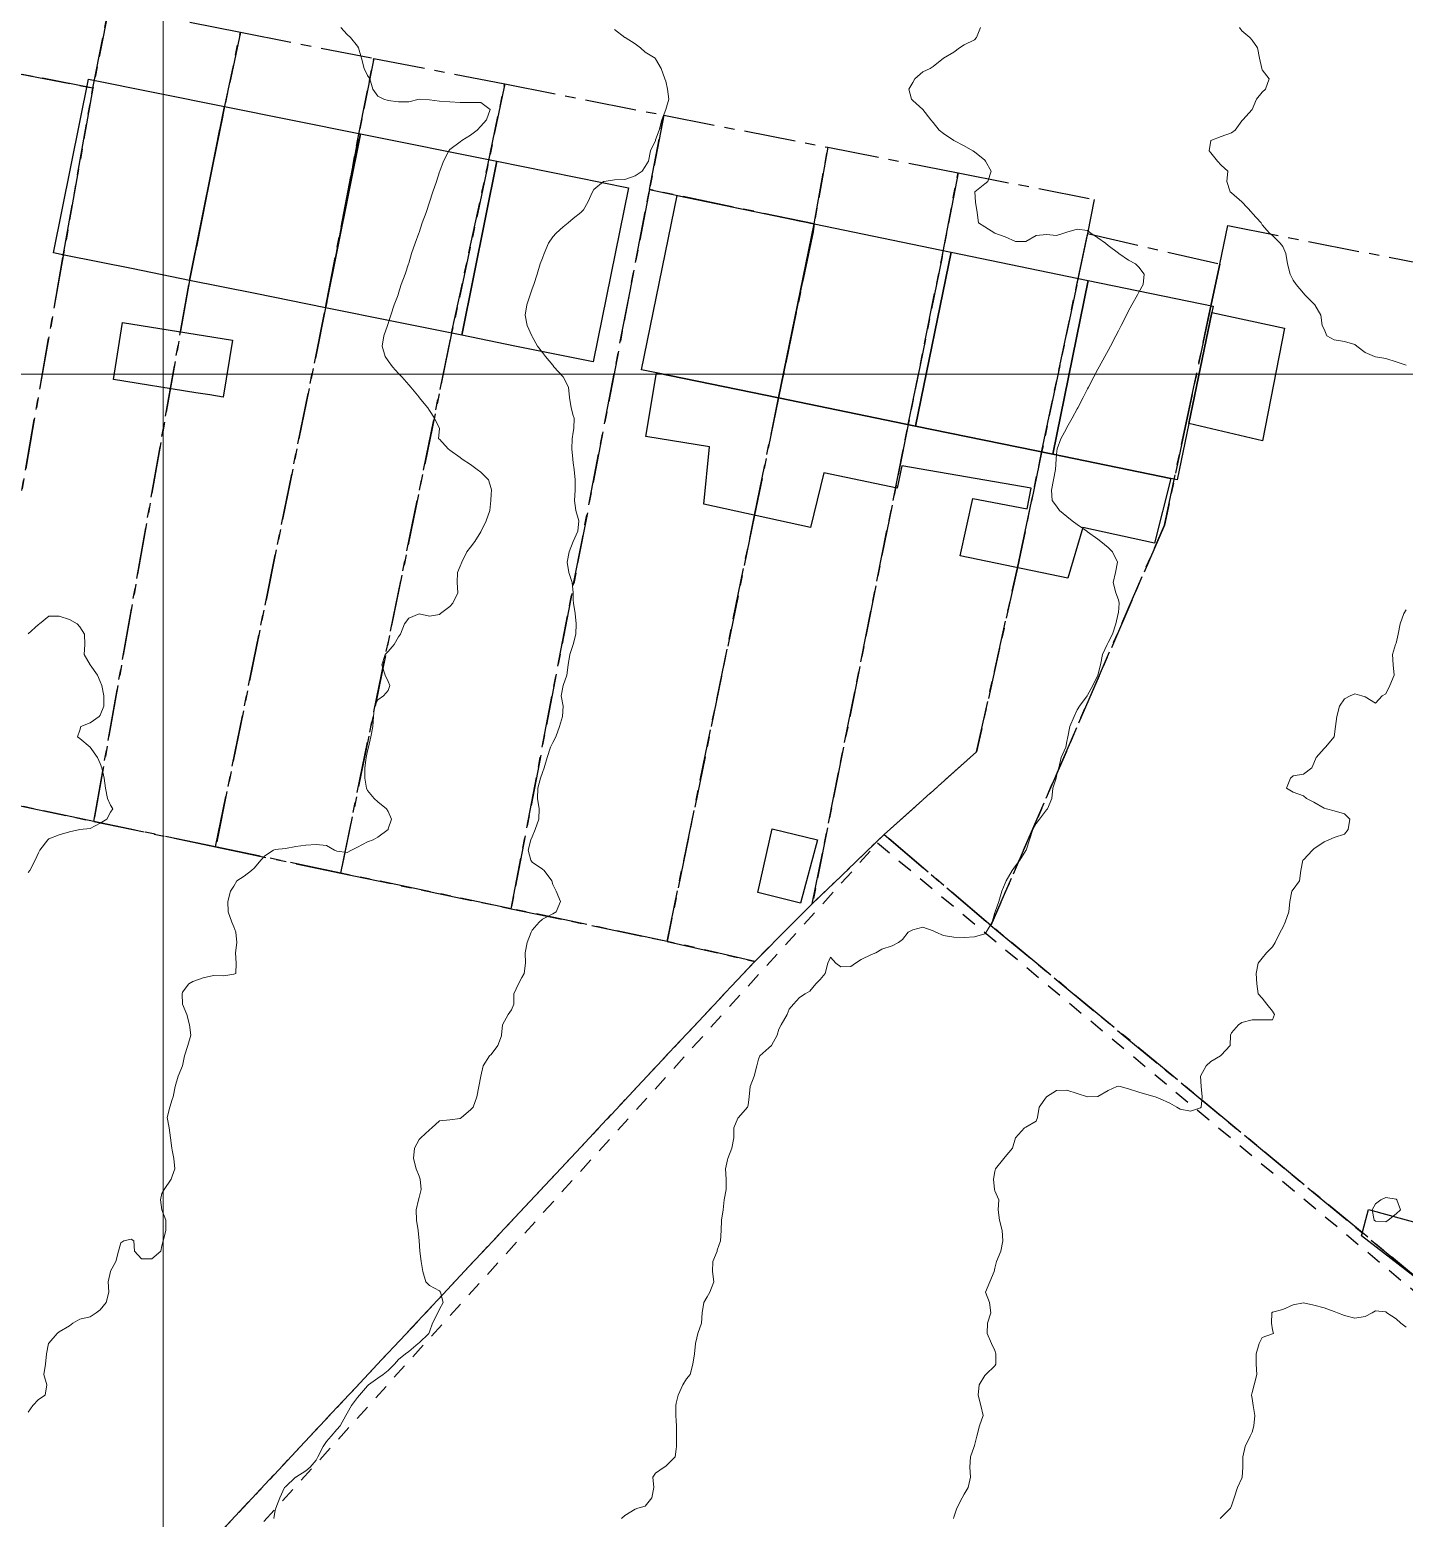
# Model space of a CAD drawing. Header units: centimetres. Extents: x 0 to 642158, y -847 to 649707.
# Drawn here: x 617660.3 to 617727.1, y 621431.8 to 621504.1 of the extents above; entities that cross this region are included whole.
import ezdxf

# ---------------------------------------------------------------- set-up
doc = ezdxf.new("R2010")
doc.units = ezdxf.units.CM
doc.header["$MEASUREMENT"] = 0
doc.linetypes.add('CENTERX2', pattern=[4, 2.5, -0.5, 0.5, -0.5])
doc.linetypes.add('JIS_02_0.7', pattern=[1.35, 0.75, -0.6])
for name, color, linetype, lineweight in [('MEV_grille', 254, 'Continuous', 9), ('WAL_parcellaire agricole', 7, 'JIS_02_0.7', 25), ('WAL_topographie 0.5', 253, 'Continuous', 20)]:
    doc.layers.add(name, color=color, linetype=linetype, lineweight=lineweight)
doc.layers.add('SPW_batiments', color=7, linetype='Continuous')
doc.layers.add('SPW_parcellaire cadastral', color=7, linetype='CENTERX2', lineweight=25, true_color=0xff0542)

# ---------------------------------------------------------------- blocks, each defined once
blk = doc.blocks.new('*U114')
at = {"layer": 'MEV_grille', "transparency": 33554687}
blk.add_lwpolyline([(-1338.461, 0), (1338.461, 0)], dxfattribs=at)
blk = doc.blocks.new('*U115')
at = {"layer": 'MEV_grille', "color": 0, "linetype": 'ByBlock', "lineweight": -2, "transparency": 16777216}
blk.add_blockref('*U114', (0, -900), dxfattribs=at)
blk = doc.blocks.new('*U112')
at = {"layer": 'MEV_grille', "transparency": 33554687}
blk.add_lwpolyline([(0, 1825.476), (0, -1825.476)], dxfattribs=at)
blk = doc.blocks.new('*U113')
at = {"layer": 'MEV_grille', "color": 0, "linetype": 'ByBlock', "lineweight": -2, "transparency": 16777216}
blk.add_blockref('*U112', (2300, 0), dxfattribs=at)

msp = doc.modelspace()

# ---------------------------------------------------------------- linework, layer by layer
at = {"layer": 'SPW_batiments'}
for points in [[(617669.791, 621500.4), (617668.091, 621491.946), (617665.343, 621492.501), (617661.992, 621493.178), (617661.476, 621493.282), (617663.175, 621501.732), (617669.791, 621500.4)], [(617676.408, 621499.069), (617674.707, 621490.61), (617671.277, 621491.303), (617668.091, 621491.946), (617669.791, 621500.4), (617676.408, 621499.069)], [(617683.024, 621497.738), (617681.322, 621489.275), (617678.092, 621489.926), (617674.707, 621490.61), (617676.408, 621499.069), (617683.024, 621497.738)], [(617689.425, 621496.451), (617687.71, 621487.985), (617683.91, 621488.752), (617681.322, 621489.275), (617683.024, 621497.738), (617689.425, 621496.451)], [(617698.457, 621494.693), (617696.726, 621486.233), (617690.793, 621487.45), (617690.06, 621487.601), (617691.792, 621496.068), (617698.457, 621494.693)], [(617705.121, 621493.318), (617703.392, 621484.865), (617696.726, 621486.233), (617698.457, 621494.693), (617705.121, 621493.318)], [(617711.786, 621491.942), (617710.058, 621483.496), (617703.392, 621484.865), (617705.121, 621493.318), (617711.786, 621491.942)], [(617717.86, 621490.688), (617717.798, 621490.387), (617716.677, 621484.988), (617716.111, 621482.254), (617715.794, 621482.319), (617710.058, 621483.496), (617711.786, 621491.942), (617717.86, 621490.688)], [(617721.335, 621489.622), (617720.26, 621484.139), (617716.677, 621484.988), (617717.798, 621490.387), (617721.335, 621489.622)], [(617669.07, 621486.378), (617668.851, 621486.413), (617668.392, 621486.486), (617664.386, 621487.125), (617664.828, 621489.897), (617670.173, 621489.045), (617669.731, 621486.273), (617669.07, 621486.378)], [(617696.726, 621486.233), (617703.392, 621484.865), (617710.058, 621483.496), (617715.794, 621482.319), (617715.011, 621479.171), (617711.527, 621479.938), (617710.794, 621477.471), (617705.561, 621478.553), (617706.177, 621481.337), (617708.811, 621480.837), (617709.011, 621481.837), (617702.727, 621482.937), (617702.494, 621481.836), (617698.927, 621482.586), (617698.277, 621479.936), (617693.094, 621481.068), (617693.377, 621483.851), (617690.277, 621484.351), (617690.793, 621487.45), (617696.726, 621486.233)], [(617698.629, 621464.752), (617697.796, 621461.669), (617695.729, 621462.186), (617696.413, 621465.286), (617698.629, 621464.752)], [(617734.031, 621444.405), (617732.699, 621439.59), (617725.065, 621445.489), (617725.415, 621446.773), (617734.031, 621444.405)]]:
    msp.add_lwpolyline(points, dxfattribs=at)
at = {"layer": 'SPW_parcellaire cadastral'}
for points in [[(617590.35, 621520.335), (617664.181, 621505.264), (617663.391, 621501.294)], [(617670.564, 621504.013), (617669.702, 621499.957), (617668.091, 621491.945), (617663.438, 621465.643), (617659.623, 621466.441), (617657.148, 621466.959), (617658.346, 621473.07), (617659.411, 621478.777), (617661.95, 621493.139), (617663.391, 621501.294), (617664.181, 621505.264), (617670.564, 621504.013)], [(617670.564, 621504.013), (617677.053, 621502.742), (617676.26, 621498.73), (617674.707, 621490.609), (617669.36, 621464.403), (617663.438, 621465.643), (617668.091, 621491.945), (617669.702, 621499.957), (617670.564, 621504.013)], [(617659.411, 621478.777), (617652.405, 621492.839), (617648.604, 621500.262), (617654.251, 621503.173), (617655.401, 621502.873), (617655.341, 621502.583), (617655.691, 621502.513), (617655.691, 621502.543), (617655.851, 621502.513), (617655.891, 621502.753), (617663.391, 621501.294), (617661.95, 621493.139), (617659.411, 621478.777)], [(617663.391, 621501.294), (617655.891, 621502.753)], [(617683.415, 621501.496), (617682.578, 621497.471), (617680.832, 621489.373), (617675.443, 621463.13), (617669.36, 621464.403), (617674.707, 621490.609), (617676.26, 621498.73), (617677.053, 621502.742), (617683.415, 621501.496)], [(617690.455, 621496.364), (617683.727, 621461.398), (617675.443, 621463.13), (617680.832, 621489.373), (617682.578, 621497.471), (617683.415, 621501.496), (617691.15, 621499.98), (617690.455, 621496.364)], [(617690.455, 621496.364), (617691.15, 621499.98), (617699.131, 621498.416), (617698.457, 621494.692), (617690.455, 621496.364)], [(617691.315, 621459.809), (617695.561, 621480.535), (617696.726, 621486.232), (617698.405, 621494.309), (617698.457, 621494.692), (617699.131, 621498.416), (617705.455, 621497.177), (617704.661, 621493.013), (617703.033, 621484.937), (617698.37, 621461.641), (617695.568, 621458.837), (617691.315, 621459.809)], [(617711.756, 621494.223), (617711.227, 621491.728), (617709.536, 621483.657), (617708.556, 621478.979), (617708.344, 621477.969), (617706.354, 621469.028), (617701.863, 621465.002), (617698.37, 621461.641), (617703.033, 621484.937), (617704.661, 621493.013), (617705.455, 621497.177), (617712.079, 621495.88), (617711.756, 621494.223)], [(617691.315, 621459.809), (617683.727, 621461.398), (617690.455, 621496.364), (617698.457, 621494.692), (617698.405, 621494.309), (617696.726, 621486.232), (617695.561, 621480.535), (617691.315, 621459.809)], [(617728.455, 621442.869), (617707.053, 621460.58), (617715.494, 621480.052), (617716.545, 621485.014), (617717.668, 621490.313), (617718.183, 621492.743), (617718.568, 621494.608), (617738.495, 621490.704), (617737.627, 621486.474), (617735.694, 621477.073), (617728.455, 621442.869)], [(617711.756, 621494.223), (617718.183, 621492.743), (617717.668, 621490.313), (617716.545, 621485.014), (617715.494, 621480.052), (617707.053, 621460.58), (617701.863, 621465.002), (617706.354, 621469.028), (617708.344, 621477.969), (617708.556, 621478.979), (617709.536, 621483.657), (617711.227, 621491.728), (617711.756, 621494.223)], [(617659.623, 621466.441), (617663.438, 621465.643), (617669.36, 621464.403), (617675.443, 621463.13), (617683.727, 621461.398), (617691.315, 621459.809), (617695.568, 621458.837), (617656.813, 621417.441)], [(617728.455, 621442.869), (617732.699, 621439.589), (617737.382, 621435.773), (617742.167, 621431.889), (617742.731, 621431.634), (617725.797, 621417.96), (617686.905, 621385.935), (617671.264, 621373.869), (617638.572, 621396.229), (617639.856, 621397.73), (617646.887, 621405.946), (617656.813, 621417.441), (617695.568, 621458.837), (617698.37, 621461.641), (617701.863, 621465.002), (617707.053, 621460.58), (617728.455, 621442.869)]]:
    msp.add_lwpolyline(points, dxfattribs=at)
at = {"layer": 'WAL_parcellaire agricole'}
msp.add_lwpolyline([(617639.105, 621395.562), (617701.546, 621464.593), (617743, 621429.973), (617810.601, 621412.782), (617820.3, 621423.383), (617863.4, 621413.488), (617857.807, 621359.988), (617848.475, 621344.987), (617838.11, 621335.685), (617831.41, 621334.285), (617828.01, 621331.684), (617829.313, 621312.985), (617819.815, 621297.65), (617804.15, 621279.649), (617798.652, 621284.58), (617770.147, 621309.644), (617708.807, 621366.47), (617686.805, 621384.967), (617679.506, 621377.967), (617672.807, 621373.966), (617639.105, 621395.562)], dxfattribs=at)
at = {"layer": 'WAL_topographie 0.5'}
for points in [[(617675.442, 621504.25), (617675.75, 621503.897), (617675.922, 621503.75), (617676.25, 621503.337), (617676.304, 621503.25), (617676.448, 621502.75), (617676.579, 621502.25), (617676.75, 621501.908), (617676.85, 621501.75), (617677.006, 621501.25), (617677.25, 621500.905), (617677.531, 621500.75), (617677.75, 621500.693), (617678.25, 621500.635), (617678.75, 621500.621), (617679.25, 621500.75), (617679.25, 621500.75), (617679.25, 621500.75), (617679.75, 621500.725), (617680.25, 621500.658), (617680.75, 621500.624), (617681.25, 621500.596), (617681.75, 621500.596), (617682.25, 621500.592), (617682.703, 621500.25), (617682.528, 621499.75), (617682.25, 621499.437), (617682.074, 621499.25), (617681.75, 621499), (617681.337, 621498.75), (617681.25, 621498.689), (617680.75, 621498.303), (617680.702, 621498.25), (617680.44, 621497.75), (617680.258, 621497.25), (617680.25, 621497.225), (617680.099, 621496.75), (617679.911, 621496.25), (617679.75, 621495.75), (617679.75, 621495.75), (617679.589, 621495.25), (617679.401, 621494.75), (617679.25, 621494.275), (617679.242, 621494.25), (617679.067, 621493.75), (617678.887, 621493.25), (617678.75, 621492.778), (617678.742, 621492.75), (617678.567, 621492.25), (617678.387, 621491.75), (617678.25, 621491.325), (617678.226, 621491.25), (617678.04, 621490.75), (617677.877, 621490.25), (617677.75, 621489.85), (617677.718, 621489.75), (617677.532, 621489.25), (617677.453, 621488.75), (617677.605, 621488.25), (617677.75, 621488.034), (617677.952, 621487.75), (617678.25, 621487.42), (617678.413, 621487.25), (617678.75, 621486.875), (617678.852, 621486.75), (617679.25, 621486.261), (617679.26, 621486.25), (617679.675, 621485.75), (617679.75, 621485.613), (617679.992, 621485.25), (617680.25, 621484.75), (617680.25, 621484.75), (617680.25, 621484.749), (617680.194, 621484.25), (617680.25, 621484.231), (617680.667, 621483.75), (617680.75, 621483.699), (617681.25, 621483.338), (617681.344, 621483.25), (617681.75, 621482.99), (617682.074, 621482.75), (617682.25, 621482.623), (617682.63, 621482.25), (617682.75, 621481.821), (617682.768, 621481.75), (617682.75, 621481.55), (617682.731, 621481.25), (617682.69, 621480.75), (617682.515, 621480.25), (617682.263, 621479.75), (617682.25, 621479.721), (617681.965, 621479.25), (617681.75, 621478.972), (617681.571, 621478.75), (617681.336, 621478.25), (617681.25, 621478.055), (617681.124, 621477.75), (617681.101, 621477.25), (617681.127, 621476.75), (617680.885, 621476.25), (617680.75, 621476.091), (617680.297, 621475.75), (617680.25, 621475.707), (617679.75, 621475.613), (617679.25, 621475.742), (617678.75, 621475.522), (617678.548, 621475.25), (617678.354, 621474.75), (617678.25, 621474.622), (617678.037, 621474.25), (617677.75, 621473.902), (617677.604, 621473.75), (617677.438, 621473.25), (617677.594, 621472.75), (617677.75, 621472.437), (617677.829, 621472.25), (617677.75, 621472), (617677.525, 621471.75), (617677.25, 621471.554), (617677.087, 621471.25), (617677.029, 621470.75), (617676.995, 621470.25), (617676.908, 621469.75), (617676.795, 621469.25), (617676.75, 621469.077), (617676.671, 621468.75), (617676.607, 621468.25), (617676.607, 621467.75), (617676.687, 621467.25), (617676.75, 621467.145), (617677.069, 621466.75), (617677.25, 621466.59), (617677.669, 621466.25), (617677.75, 621466.12), (617677.909, 621465.75), (617677.75, 621465.274), (617677.741, 621465.25), (617677.25, 621464.883), (617677.023, 621464.75), (617676.75, 621464.646), (617676.25, 621464.394), (617675.958, 621464.25), (617675.75, 621464.135), (617675.25, 621464.195), (617675.139, 621464.25), (617674.75, 621464.472), (617674.25, 621464.519), (617673.75, 621464.49), (617673.25, 621464.421), (617672.75, 621464.33), (617672.25, 621464.279), (617672.167, 621464.25), (617671.75, 621463.972), (617671.56, 621463.75), (617671.25, 621463.379), (617671.1, 621463.25), (617670.75, 621462.987), (617670.385, 621462.75), (617670.25, 621462.5), (617670.083, 621462.25), (617669.944, 621461.75), (617669.97, 621461.25), (617670.144, 621460.75), (617670.25, 621460.516), (617670.333, 621460.25), (617670.391, 621459.75), (617670.325, 621459.25), (617670.364, 621458.75), (617670.333, 621458.25), (617670.25, 621458.208), (617669.75, 621458.139), (617669.25, 621458.145), (617668.75, 621458.036), (617668.25, 621457.857), (617668.05, 621457.75), (617667.75, 621457.341), (617667.725, 621457.25), (617667.75, 621456.75), (617667.75, 621456.75), (617667.962, 621456.25), (617668.095, 621455.75), (617668.155, 621455.25), (617668, 621454.75), (617667.846, 621454.25), (617667.75, 621453.75), (617667.75, 621453.75), (617667.543, 621453.25), (617667.384, 621452.75), (617667.288, 621452.25), (617667.25, 621452.125), (617667.138, 621451.75), (617667.008, 621451.25), (617667.094, 621450.75), (617667.167, 621450.25), (617667.23, 621449.75), (617667.25, 621449.65), (617667.333, 621449.25), (617667.369, 621448.75), (617667.25, 621448.393), (617667.2, 621448.25), (617666.85, 621447.75), (617666.75, 621447.55), (617666.675, 621447.25), (617666.75, 621446.75), (617666.75, 621446.75), (617666.932, 621446.25), (617666.93, 621445.75), (617666.803, 621445.25), (617666.75, 621445), (617666.687, 621444.75), (617666.25, 621444.381), (617665.75, 621444.381), (617665.417, 621444.75), (617665.389, 621445.25), (617665.25, 621445.333), (617664.893, 621445.25), (617664.75, 621445.159), (617664.643, 621444.75), (617664.506, 621444.25), (617664.25, 621443.773), (617664.239, 621443.75), (617664.134, 621443.25), (617664.167, 621442.75), (617664.034, 621442.25), (617663.75, 621441.9), (617663.554, 621441.75), (617663.25, 621441.561), (617662.75, 621441.444), (617662.417, 621441.25), (617662.25, 621441.119), (617661.75, 621440.817), (617661.65, 621440.75), (617661.25, 621440.279), (617661.228, 621440.25), (617661.143, 621439.75), (617661.089, 621439.25), (617661.009, 621438.75), (617661.155, 621438.25), (617661.073, 621437.75), (617660.75, 621437.538), (617660.472, 621437.25), (617660.25, 621436.917)], [(617688.75, 621504.148), (617689.25, 621503.762), (617689.263, 621503.75), (617689.75, 621503.447), (617690.011, 621503.25), (617690.25, 621503.05), (617690.735, 621502.75), (617690.75, 621502.719), (617691.028, 621502.25), (617691.204, 621501.75), (617691.25, 621501.625), (617691.325, 621501.25), (617691.386, 621500.75), (617691.25, 621500.25), (617691.25, 621500.25), (617691.05, 621499.75), (617690.929, 621499.25), (617690.75, 621498.774), (617690.739, 621498.75), (617690.505, 621498.25), (617690.397, 621497.75), (617690.25, 621497.484), (617690.094, 621497.25), (617689.75, 621497.036), (617689.25, 621496.854), (617688.75, 621496.84), (617688.25, 621496.762), (617688.225, 621496.75), (617687.75, 621496.362), (617687.676, 621496.25), (617687.461, 621495.75), (617687.25, 621495.384), (617687.113, 621495.25), (617686.75, 621494.954), (617686.494, 621494.75), (617686.25, 621494.548), (617685.917, 621494.25), (617685.75, 621494.061), (617685.545, 621493.75), (617685.333, 621493.25), (617685.25, 621493.033), (617685.145, 621492.75), (617684.996, 621492.25), (617684.831, 621491.75), (617684.75, 621491.533), (617684.645, 621491.25), (617684.488, 621490.75), (617684.402, 621490.25), (617684.505, 621489.75), (617684.731, 621489.25), (617684.75, 621489.214), (617685.005, 621488.75), (617685.25, 621488.438), (617685.4, 621488.25), (617685.75, 621487.823), (617685.809, 621487.75), (617686.25, 621487.25), (617686.25, 621487.25), (617686.516, 621486.75), (617686.57, 621486.25), (617686.641, 621485.75), (617686.75, 621485.38), (617686.786, 621485.25), (617686.781, 621484.75), (617686.75, 621484.566), (617686.695, 621484.25), (617686.682, 621483.75), (617686.73, 621483.25), (617686.75, 621483.083), (617686.789, 621482.75), (617686.842, 621482.25), (617686.839, 621481.75), (617686.809, 621481.25), (617686.879, 621480.75), (617687.022, 621480.25), (617686.977, 621479.75), (617686.75, 621479.25), (617686.75, 621479.25), (617686.546, 621478.75), (617686.457, 621478.25), (617686.526, 621477.75), (617686.693, 621477.25), (617686.74, 621476.75), (617686.75, 621476.417), (617686.755, 621476.25), (617686.839, 621475.75), (617686.89, 621475.25), (617686.876, 621474.75), (617686.75, 621474.25), (617686.75, 621474.25), (617686.579, 621473.75), (617686.505, 621473.25), (617686.441, 621472.75), (617686.25, 621472.25), (617686.25, 621472.25), (617686.162, 621471.75), (617686.25, 621471.25), (617686.25, 621471.25), (617686.25, 621471.25), (617686.223, 621470.75), (617686.073, 621470.25), (617685.904, 621469.75), (617685.75, 621469.475), (617685.645, 621469.25), (617685.472, 621468.75), (617685.336, 621468.25), (617685.25, 621468.024), (617685.148, 621467.75), (617685.028, 621467.25), (617685.003, 621466.75), (617685.087, 621466.25), (617685.079, 621465.75), (617684.896, 621465.25), (617684.75, 621464.899), (617684.687, 621464.75), (617684.562, 621464.25), (617684.676, 621463.75), (617684.75, 621463.666), (617685.25, 621463.323), (617685.34, 621463.25), (617685.698, 621462.75), (617685.75, 621462.57), (617685.92, 621462.25), (617686.125, 621461.75), (617685.917, 621461.25), (617685.75, 621461.155), (617685.25, 621460.885), (617685.083, 621460.75), (617684.75, 621460.361), (617684.707, 621460.25), (617684.504, 621459.75), (617684.409, 621459.25), (617684.426, 621458.75), (617684.355, 621458.25), (617684.25, 621458.046), (617684.079, 621457.75), (617683.864, 621457.25), (617683.85, 621456.75), (617683.75, 621456.481), (617683.583, 621456.25), (617683.306, 621455.75), (617683.264, 621455.25), (617683.25, 621455.221), (617683.08, 621454.75), (617682.75, 621454.307), (617682.673, 621454.25), (617682.363, 621453.75), (617682.25, 621453.25), (617682.25, 621453.25), (617682.162, 621452.75), (617682.066, 621452.25), (617681.885, 621451.75), (617681.75, 621451.615), (617681.318, 621451.25), (617681.25, 621451.2), (617680.75, 621451.125), (617680.25, 621451.075), (617679.868, 621450.75), (617679.75, 621450.639), (617679.338, 621450.25), (617679.25, 621450.171), (617679.021, 621449.75), (617678.987, 621449.25), (617679.115, 621448.75), (617679.25, 621448.393), (617679.299, 621448.25), (617679.35, 621447.75), (617679.25, 621447.35), (617679.221, 621447.25), (617679.101, 621446.75), (617679.125, 621446.25), (617679.206, 621445.75), (617679.25, 621445.25), (617679.25, 621445.25), (617679.292, 621444.75), (617679.35, 621444.25), (617679.439, 621443.75), (617679.577, 621443.25), (617679.75, 621443.07), (617680.25, 621442.818), (617680.297, 621442.75), (617680.423, 621442.25), (617680.25, 621441.922), (617680.164, 621441.75), (617679.91, 621441.25), (617679.75, 621440.821), (617679.718, 621440.75), (617679.25, 621440.289), (617679.201, 621440.25), (617678.75, 621439.873), (617678.594, 621439.75), (617678.25, 621439.484), (617678.059, 621439.25), (617677.75, 621438.945), (617677.508, 621438.75), (617677.25, 621438.576), (617676.795, 621438.25), (617676.75, 621438.205), (617676.35, 621437.75), (617676.25, 621437.629), (617675.96, 621437.25), (617675.75, 621436.872), (617675.685, 621436.75), (617675.406, 621436.25), (617675.25, 621436.077), (617674.973, 621435.75), (617674.75, 621435.496), (617674.594, 621435.25), (617674.322, 621434.75), (617674.25, 621434.589), (617673.958, 621434.25), (617673.75, 621434.071), (617673.25, 621433.756), (617673.242, 621433.75), (617672.75, 621433.295), (617672.712, 621433.25), (617672.479, 621432.75), (617672.281, 621432.25), (617672.25, 621432.155), (617672.19, 621431.75)], [(617706.553, 621504.25), (617706.353, 621503.75), (617706.25, 621503.647), (617705.75, 621503.404), (617705.528, 621503.25), (617705.25, 621503.042), (617704.75, 621502.75), (617704.75, 621502.75), (617704.25, 621502.344), (617704.092, 621502.25), (617703.75, 621502.079), (617703.347, 621501.75), (617703.25, 621501.562), (617703.065, 621501.25), (617703.185, 621500.75), (617703.25, 621500.69), (617703.75, 621500.25), (617703.75, 621500.25), (617704.139, 621499.75), (617704.25, 621499.629), (617704.541, 621499.25), (617704.75, 621499.092), (617705.25, 621498.75), (617705.25, 621498.75), (617705.75, 621498.49), (617706.181, 621498.25), (617706.25, 621498.191), (617706.75, 621497.788), (617706.783, 621497.75), (617707.059, 621497.25), (617706.896, 621496.75), (617706.75, 621496.633), (617706.271, 621496.25), (617706.309, 621495.75), (617706.386, 621495.25), (617706.453, 621494.75), (617706.75, 621494.544), (617707.25, 621494.25), (617707.25, 621494.25), (617707.75, 621494.059), (617708.25, 621493.837), (617708.75, 621493.835), (617709.25, 621494.127), (617709.75, 621494.175), (617710.25, 621494.135), (617710.607, 621494.25), (617710.75, 621494.295), (617711.25, 621494.443), (617711.75, 621494.368), (617711.907, 621494.25), (617712.25, 621494.022), (617712.629, 621493.75), (617712.75, 621493.646), (617713.25, 621493.267), (617713.277, 621493.25), (617713.75, 621492.927), (617714.087, 621492.75), (617714.25, 621492.583), (617714.505, 621492.25), (617714.457, 621491.75), (617714.25, 621491.37), (617714.179, 621491.25), (617713.909, 621490.75), (617713.75, 621490.458), (617713.639, 621490.25), (617713.38, 621489.75), (617713.25, 621489.5), (617713.12, 621489.25), (617712.861, 621488.75), (617712.75, 621488.542), (617712.591, 621488.25), (617712.318, 621487.75), (617712.25, 621487.625), (617712.054, 621487.25), (617711.793, 621486.75), (617711.75, 621486.667), (617711.533, 621486.25), (617711.272, 621485.75), (617711.25, 621485.708), (617711, 621485.25), (617710.75, 621484.792), (617710.727, 621484.75), (617710.455, 621484.25), (617710.272, 621483.75), (617710.25, 621483.5), (617710.226, 621483.25), (617710.189, 621482.75), (617710.1, 621482.25), (617709.994, 621481.75), (617710.031, 621481.25), (617710.25, 621480.966), (617710.386, 621480.75), (617710.75, 621480.463), (617711.004, 621480.25), (617711.25, 621480.08), (617711.719, 621479.75), (617711.75, 621479.727), (617712.25, 621479.364), (617712.404, 621479.25), (617712.75, 621478.962), (617712.962, 621478.75), (617713.209, 621478.25), (617713.116, 621477.75), (617713, 621477.25), (617713.128, 621476.75), (617713.25, 621476.413), (617713.295, 621476.25), (617713.25, 621475.806), (617713.244, 621475.75), (617713.121, 621475.25), (617712.962, 621474.75), (617712.75, 621474.347), (617712.698, 621474.25), (617712.484, 621473.75), (617712.376, 621473.25), (617712.25, 621472.75), (617712.25, 621472.75), (617712.014, 621472.25), (617711.75, 621471.786), (617711.728, 621471.75), (617711.353, 621471.25), (617711.25, 621471.059), (617711.101, 621470.75), (617710.896, 621470.25), (617710.795, 621469.75), (617710.75, 621469.521), (617710.692, 621469.25), (617710.466, 621468.75), (617710.358, 621468.25), (617710.25, 621467.856), (617710.219, 621467.75), (617710.066, 621467.25), (617710.011, 621466.75), (617709.799, 621466.25), (617709.75, 621466.203), (617709.409, 621465.75), (617709.25, 621465.542), (617709.085, 621465.25), (617708.932, 621464.75), (617708.768, 621464.25), (617708.75, 621464.224), (617708.462, 621463.75), (617708.25, 621463.488), (617708.084, 621463.25), (617707.801, 621462.75), (617707.75, 621462.646), (617707.591, 621462.25), (617707.443, 621461.75), (617707.263, 621461.25), (617707.25, 621461.21), (617707.115, 621460.75), (617706.828, 621460.25), (617706.75, 621460.168), (617706.25, 621460.023), (617705.75, 621460.005), (617705.25, 621460.011), (617704.75, 621460.093), (617704.372, 621460.25), (617704.25, 621460.321), (617703.75, 621460.5), (617703.25, 621460.375), (617703.036, 621460.25), (617702.75, 621459.902), (617702.566, 621459.75), (617702.25, 621459.592), (617701.75, 621459.432), (617701.464, 621459.25), (617701.25, 621459.167), (617700.75, 621458.924), (617700.472, 621458.75), (617700.25, 621458.579), (617699.75, 621458.566), (617699.516, 621458.75), (617699.25, 621459.036), (617699.132, 621458.75), (617699, 621458.25), (617698.75, 621457.955), (617698.545, 621457.75), (617698.25, 621457.389), (617698.023, 621457.25), (617697.75, 621457.073), (617697.46, 621456.75), (617697.25, 621456.515), (617697.14, 621456.25), (617696.856, 621455.75), (617696.75, 621455.544), (617696.657, 621455.25), (617696.379, 621454.75), (617696.25, 621454.635), (617695.821, 621454.25), (617695.75, 621454.083), (617695.667, 621453.75), (617695.537, 621453.25), (617695.352, 621452.75), (617695.297, 621452.25), (617695.25, 621451.85), (617695.221, 621451.75), (617694.779, 621451.25), (617694.75, 621451.208), (617694.546, 621450.75), (617694.554, 621450.25), (617694.46, 621449.75), (617694.265, 621449.25), (617694.25, 621449.187), (617694.153, 621448.75), (617694.183, 621448.25), (617694.185, 621447.75), (617694.076, 621447.25), (617694.028, 621446.75), (617693.96, 621446.25), (617693.934, 621445.75), (617693.912, 621445.25), (617693.75, 621444.788), (617693.736, 621444.75), (617693.531, 621444.25), (617693.51, 621443.75), (617693.577, 621443.25), (617693.383, 621442.75), (617693.25, 621442.528), (617693.099, 621442.25), (617693.019, 621441.75), (617692.984, 621441.25), (617692.804, 621440.75), (617692.75, 621440.536), (617692.691, 621440.25), (617692.645, 621439.75), (617692.565, 621439.25), (617692.429, 621438.75), (617692.25, 621438.542), (617692.075, 621438.25), (617691.855, 621437.75), (617691.75, 621437.35), (617691.731, 621437.25), (617691.728, 621436.75), (617691.75, 621436.5), (617691.768, 621436.25), (617691.764, 621435.75), (617691.762, 621435.25), (617691.75, 621435.125), (617691.7, 621434.75), (617691.25, 621434.285), (617691.159, 621434.25), (617690.75, 621433.95), (617690.619, 621433.75), (617690.667, 621433.25), (617690.574, 621432.75), (617690.25, 621432.343), (617689.893, 621432.25), (617689.75, 621432.202), (617689.25, 621431.889), (617689.094, 621431.75)], [(617719.136, 621504.25), (617719.25, 621504.076), (617719.639, 621503.75), (617719.75, 621503.625), (617720.017, 621503.25), (617720.118, 621502.75), (617720.228, 621502.25), (617720.25, 621502.191), (617720.576, 621501.75), (617720.404, 621501.25), (617720.25, 621501.102), (617719.971, 621500.75), (617719.75, 621500.25), (617719.75, 621500.25), (617719.298, 621499.75), (617719.25, 621499.706), (617718.932, 621499.25), (617718.75, 621499.122), (617718.25, 621498.942), (617717.75, 621498.75), (617717.75, 621498.75), (617717.667, 621498.25), (617717.75, 621498.156), (617718.067, 621497.75), (617718.25, 621497.553), (617718.569, 621497.25), (617718.528, 621496.75), (617718.682, 621496.25), (617718.75, 621496.202), (617719.25, 621495.768), (617719.271, 621495.75), (617719.736, 621495.25), (617719.75, 621495.219), (617720.191, 621494.75), (617720.25, 621494.65), (617720.598, 621494.25), (617720.75, 621494.133), (617721.121, 621493.75), (617721.25, 621493.602), (617721.39, 621493.25), (617721.469, 621492.75), (617721.606, 621492.25), (617721.75, 621491.961), (617721.898, 621491.75), (617722.25, 621491.317), (617722.319, 621491.25), (617722.75, 621490.81), (617722.801, 621490.75), (617723.094, 621490.25), (617723.156, 621489.75), (617723.25, 621489.57), (617723.383, 621489.25), (617723.75, 621489.064), (617724.25, 621488.977), (617724.75, 621488.835), (617724.842, 621488.75), (617725.25, 621488.439), (617725.7, 621488.25), (617725.75, 621488.231), (617726.25, 621488.147), (617726.75, 621487.982), (617727.25, 621487.829)], [(617660.25, 621474.766), (617660.75, 621475.21), (617660.791, 621475.25), (617661.25, 621475.62), (617661.75, 621475.617), (617662.25, 621475.465), (617662.619, 621475.25), (617662.75, 621475.097), (617662.977, 621474.75), (617663, 621474.25), (617662.972, 621473.75), (617663.25, 621473.25), (617663.25, 621473.25), (617663.617, 621472.75), (617663.75, 621472.436), (617663.822, 621472.25), (617663.917, 621471.75), (617663.928, 621471.25), (617663.75, 621470.806), (617663.691, 621470.75), (617663.25, 621470.437), (617662.8, 621470.25), (617662.75, 621470.083), (617662.639, 621469.75), (617662.75, 621469.667), (617663.25, 621469.25), (617663.25, 621469.25), (617663.607, 621468.75), (617663.75, 621468.464), (617663.825, 621468.25), (617663.946, 621467.75), (617664, 621467.25), (617664.105, 621466.75), (617664.25, 621466.429), (617664.364, 621466.25), (617664.25, 621466.094), (617664.073, 621465.75), (617663.75, 621465.558), (617663.25, 621465.303), (617662.75, 621465.25), (617662.75, 621465.25), (617662.25, 621465.135), (617661.75, 621464.994), (617661.25, 621464.793), (617661.205, 621464.75), (617660.814, 621464.25), (617660.75, 621464.118), (617660.583, 621463.75), (617660.328, 621463.25), (617660.25, 621463.163)], [(617727.25, 621475.934), (617727.129, 621475.75), (617726.945, 621475.25), (617726.858, 621474.75), (617726.75, 621474.306), (617726.725, 621474.25), (617726.583, 621473.75), (617726.619, 621473.25), (617726.662, 621472.75), (617726.446, 621472.25), (617726.25, 621471.852), (617726.079, 621471.75), (617725.75, 621471.393), (617725.25, 621471.697), (617725.083, 621471.75), (617724.75, 621471.847), (617724.515, 621471.75), (617724.25, 621471.6), (617724, 621471.25), (617723.865, 621470.75), (617723.811, 621470.25), (617723.75, 621469.75), (617723.75, 621469.75), (617723.321, 621469.25), (617723.25, 621469.191), (617722.875, 621468.75), (617722.75, 621468.472), (617722.655, 621468.25), (617722.25, 621467.946), (617721.75, 621467.85), (617721.625, 621467.75), (617721.433, 621467.25), (617721.75, 621467.067), (617722.25, 621466.893), (617722.406, 621466.75), (617722.75, 621466.573), (617723.25, 621466.282), (617723.375, 621466.25), (617723.75, 621466.153), (617724.25, 621466.014), (617724.5, 621465.75), (617724.417, 621465.25), (617724.25, 621465.015), (617723.75, 621464.854), (617723.487, 621464.75), (617723.25, 621464.643), (617722.75, 621464.31), (617722.686, 621464.25), (617722.25, 621463.778), (617722.221, 621463.75), (617722.125, 621463.25), (617722.055, 621462.75), (617721.75, 621462.333), (617721.69, 621462.25), (617721.586, 621461.75), (617721.538, 621461.25), (617721.359, 621460.75), (617721.25, 621460.491), (617721.12, 621460.25), (617720.88, 621459.75), (617720.75, 621459.543), (617720.446, 621459.25), (617720.25, 621458.988), (617720.05, 621458.75), (617719.947, 621458.25), (617719.983, 621457.75), (617720.044, 621457.25), (617720.25, 621457.044), (617720.467, 621456.75), (617720.75, 621456.408), (617720.85, 621456.25), (617720.75, 621456), (617720.25, 621456), (617719.75, 621456), (617719.25, 621455.859), (617719.094, 621455.75), (617718.75, 621455.357), (617718.709, 621455.25), (617718.692, 621454.75), (617718.25, 621454.271), (617718.221, 621454.25), (617717.75, 621453.964), (617717.519, 621453.75), (617717.25, 621453.25), (617717.27, 621452.75), (617717.327, 621452.25), (617717.277, 621451.75), (617717.25, 621451.718), (617716.75, 621451.559), (617716.25, 621451.655), (617716.096, 621451.75), (617715.75, 621451.943), (617715.25, 621452.174), (617715.036, 621452.25), (617714.75, 621452.329), (617714.25, 621452.48), (617713.75, 621452.636), (617713.333, 621452.75), (617713.25, 621452.77), (617713.179, 621452.75), (617712.75, 621452.556), (617712.25, 621452.27), (617711.75, 621452.258), (617711.25, 621452.417), (617710.75, 621452.581), (617710.25, 621452.566), (617709.75, 621452.25), (617709.75, 621452.25), (617709.407, 621451.75), (617709.311, 621451.25), (617709.25, 621451.071), (617708.75, 621450.778), (617708.688, 621450.75), (617708.25, 621450.25), (617708.25, 621450.25), (617708.1, 621449.75), (617707.75, 621449.33), (617707.683, 621449.25), (617707.283, 621448.75), (617707.25, 621448.625), (617707.173, 621448.25), (617707.231, 621447.75), (617707.25, 621447.679), (617707.438, 621447.25), (617707.404, 621446.75), (617707.476, 621446.25), (617707.605, 621445.75), (617707.639, 621445.25), (617707.533, 621444.75), (617707.333, 621444.25), (617707.25, 621443.917), (617707.212, 621443.75), (617707, 621443.25), (617706.794, 621442.75), (617706.981, 621442.25), (617707.047, 621441.75), (617706.893, 621441.25), (617706.864, 621440.75), (617707.089, 621440.25), (617707.25, 621439.917), (617707.298, 621439.75), (617707.285, 621439.25), (617707.25, 621439.175), (617706.803, 621438.75), (617706.75, 621438.702), (617706.479, 621438.25), (617706.434, 621437.75), (617706.569, 621437.25), (617706.68, 621436.75), (617706.5, 621436.25), (617706.369, 621435.75), (617706.25, 621435.296), (617706.234, 621435.25), (617706.067, 621434.75), (617706.03, 621434.25), (617706.063, 621433.75), (617705.954, 621433.25), (617705.75, 621432.927), (617705.664, 621432.75), (617705.396, 621432.25), (617705.25, 621431.812), (617705.23, 621431.75)], [(617726.376, 621446.25), (617726.25, 621446.173), (617725.75, 621446.205), (617725.696, 621446.25), (617725.584, 621446.75), (617725.75, 621447.048), (617726.017, 621447.25), (617726.25, 621447.362), (617726.75, 621447.271), (617726.788, 621447.25), (617726.973, 621446.75), (617726.75, 621446.561), (617726.376, 621446.25)], [(617727.25, 621441.047), (617726.991, 621441.25), (617726.75, 621441.46), (617726.3, 621441.75), (617726.25, 621441.797), (617725.75, 621441.847), (617725.591, 621441.75), (617725.25, 621441.572), (617724.75, 621441.495), (617724.25, 621441.623), (617723.9, 621441.75), (617723.75, 621441.807), (617723.25, 621441.986), (617722.75, 621442.115), (617722.25, 621442.226), (617721.75, 621442.137), (617721.25, 621441.904), (617720.75, 621441.783), (617720.719, 621441.75), (617720.694, 621441.25), (617720.75, 621440.917), (617720.786, 621440.75), (617720.75, 621440.719), (617720.25, 621440.544), (617720.089, 621440.25), (617719.944, 621439.75), (617719.953, 621439.25), (617719.991, 621438.75), (617719.857, 621438.25), (617719.75, 621437.875), (617719.72, 621437.75), (617719.75, 621437.583), (617719.8, 621437.25), (617719.885, 621436.75), (617719.844, 621436.25), (617719.75, 621435.95), (617719.653, 621435.75), (617719.422, 621435.25), (617719.3, 621434.75), (617719.296, 621434.25), (617719.266, 621433.75), (617719.25, 621433.708), (617719.046, 621433.25), (617718.875, 621432.75), (617718.75, 621432.361), (617718.7, 621432.25), (617718.25, 621431.8), (617718.194, 621431.75)]]:
    msp.add_lwpolyline(points, dxfattribs=at)

# ---------------------------------------------------------------- block references
at = {"layer": 'MEV_grille', "transparency": 33554687}
for name, p in [('*U113', (615366.814, 620593.644)), ('*U115', (616669.481, 622387.381))]:
    msp.add_blockref(name, p, dxfattribs=at)

doc.saveas('drawing.dxf')
